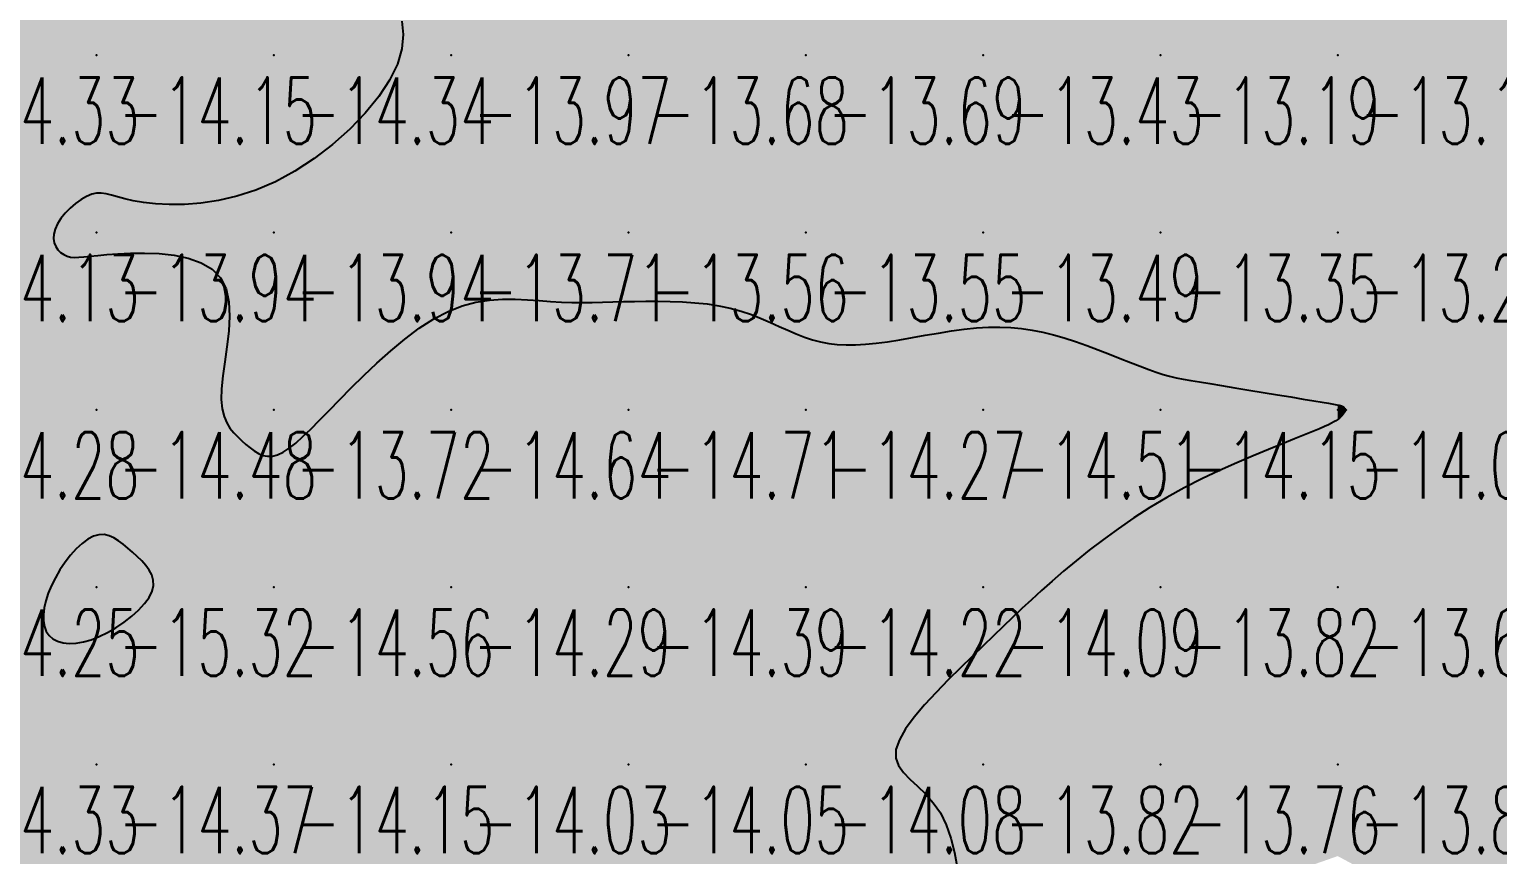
# Model space of a CAD drawing. Header units: millimetres. Extents: x 88261 to 90953, y 390274 to 392322.
# Drawn here: x 89936.5 to 90019.3, y 390442.2 to 390488.7 of the extents above; entities that cross this region are included whole.
import ezdxf
from ezdxf.enums import TextEntityAlignment as Align

# ---------------------------------------------------------------- set-up
doc = ezdxf.new("R2010")
doc.units = ezdxf.units.MM
doc.header["$LTSCALE"] = 25
for name, color, linetype in [('CN_03_00', 7, 'Continuous'), ('CN_04_00', 242, 'Continuous'), ('COTEAlt', 7, 'Continuous'), ('TN_COLORIAGE', 7, 'Continuous')]:
    doc.layers.add(name, color=color, linetype=linetype)
doc.styles.add('Simplex 1.0', font='Simplex.shx', dxfattribs={"width": 0.99, "height": 2.5})
doc.styles.get("Standard").update_dxf_attribs({"font": 'times.ttf'})

# ---------------------------------------------------------------- blocks, each defined once
blk = doc.blocks.new('COTE')
at = {"color": 0}
blk.add_point((0, 0), dxfattribs=at)
at = {"layer": 'COTEAlt'}
blk.add_attdef('ALT', text='', height=3.75, dxfattribs=at).set_placement((1.25, -1.25), align=Align.TOP_LEFT)

msp = doc.modelspace()

# ---------------------------------------------------------------- linework, layer by layer
at = {"layer": 'CN_03_00', "elevation": -14, "flags": 128}
msp.add_lwpolyline([(89957.469, 390489.153), (89957.549, 390488.4), (89957.474, 390487.592), (89957.223, 390486.734), (89956.782, 390485.832), (89956.17, 390484.905), (89955.413, 390483.977), (89954.535, 390483.069), (89953.563, 390482.205), (89952.523, 390481.407), (89951.44, 390480.699), (89950.34, 390480.102), (89949.246, 390479.634), (89948.174, 390479.286), (89947.135, 390479.045), (89946.143, 390478.896), (89945.21, 390478.825), (89944.35, 390478.817), (89943.575, 390478.859), (89942.897, 390478.936), (89942.324, 390479.035), (89941.845, 390479.144), (89941.442, 390479.253), (89941.098, 390479.349), (89940.798, 390479.423), (89940.523, 390479.463), (89940.256, 390479.458), (89939.982, 390479.398), (89939.687, 390479.274), (89939.38, 390479.095), (89939.07, 390478.869), (89938.771, 390478.609), (89938.494, 390478.325), (89938.251, 390478.027), (89938.054, 390477.725), (89937.914, 390477.431), (89937.84, 390477.154), (89937.827, 390476.897), (89937.867, 390476.662), (89937.953, 390476.453), (89938.076, 390476.27), (89938.228, 390476.118), (89938.403, 390475.997), (89938.591, 390475.91), (89938.788, 390475.859), (89939.004, 390475.839), (89939.253, 390475.843), (89939.547, 390475.868), (89939.901, 390475.906), (89940.328, 390475.951), (89940.84, 390476), (89941.452, 390476.044), (89942.168, 390476.078), (89942.961, 390476.086), (89943.792, 390476.053), (89944.627, 390475.961), (89945.427, 390475.794), (89946.156, 390475.536), (89946.777, 390475.171), (89947.254, 390474.682), (89947.561, 390474.061), (89947.718, 390473.331), (89947.758, 390472.524), (89947.711, 390471.671), (89947.61, 390470.804), (89947.486, 390469.955), (89947.371, 390469.154), (89947.296, 390468.434), (89947.286, 390467.819), (89947.339, 390467.302), (89947.446, 390466.869), (89947.596, 390466.508), (89947.781, 390466.204), (89947.991, 390465.943), (89948.217, 390465.713), (89948.449, 390465.499), (89948.681, 390465.291), (89948.913, 390465.095), (89949.147, 390464.921), (89949.388, 390464.777), (89949.637, 390464.674), (89949.898, 390464.62), (89950.174, 390464.625), (89950.467, 390464.698), (89950.781, 390464.847), (89951.12, 390465.071), (89951.49, 390465.366), (89951.895, 390465.731), (89952.34, 390466.161), (89952.83, 390466.655), (89953.371, 390467.209), (89953.967, 390467.82), (89954.62, 390468.483), (89955.324, 390469.177), (89956.069, 390469.883), (89956.846, 390470.576), (89957.645, 390471.236), (89958.457, 390471.841), (89959.272, 390472.367), (89960.081, 390472.794), (89960.875, 390473.106), (89961.652, 390473.313), (89962.41, 390473.434), (89963.147, 390473.486), (89963.862, 390473.486), (89964.554, 390473.453), (89965.22, 390473.403), (89965.859, 390473.354), (89966.471, 390473.32), (89967.062, 390473.302), (89967.639, 390473.296), (89968.211, 390473.301), (89968.784, 390473.313), (89969.366, 390473.328), (89969.965, 390473.345), (89970.589, 390473.36), (89971.241, 390473.37), (89971.917, 390473.371), (89972.608, 390473.36), (89973.306, 390473.332), (89974.003, 390473.284), (89974.689, 390473.211), (89975.357, 390473.11), (89975.998, 390472.977), (89976.606, 390472.81), (89977.183, 390472.615), (89977.731, 390472.401), (89978.255, 390472.176), (89978.758, 390471.95), (89979.244, 390471.73), (89979.716, 390471.525), (89980.178, 390471.343), (89980.634, 390471.192), (89981.09, 390471.073), (89981.554, 390470.985), (89982.031, 390470.927), (89982.529, 390470.901), (89983.055, 390470.903), (89983.616, 390470.936), (89984.218, 390470.997), (89984.865, 390471.086), (89985.551, 390471.195), (89986.264, 390471.318), (89986.995, 390471.446), (89987.733, 390471.572), (89988.468, 390471.688), (89989.189, 390471.786), (89989.887, 390471.859), (89990.554, 390471.9), (89991.193, 390471.909), (89991.812, 390471.886), (89992.418, 390471.83), (89993.016, 390471.744), (89993.613, 390471.627), (89994.216, 390471.479), (89994.833, 390471.302), (89995.466, 390471.096), (89996.108, 390470.869), (89996.75, 390470.629), (89997.381, 390470.384), (89997.99, 390470.142), (89998.568, 390469.91), (89999.105, 390469.698), (89999.591, 390469.513), (90000.019, 390469.36), (90000.407, 390469.237), (90000.774, 390469.135), (90001.142, 390469.048), (90001.531, 390468.97), (90001.962, 390468.894), (90002.455, 390468.813), (90003.032, 390468.721), (90003.704, 390468.612), (90004.451, 390468.49), (90005.245, 390468.36), (90006.056, 390468.226), (90006.856, 390468.094), (90007.616, 390467.968), (90008.307, 390467.852), (90008.9, 390467.753), (90009.375, 390467.673), (90009.739, 390467.611), (90010.009, 390467.563), (90010.2, 390467.528), (90010.329, 390467.501), (90010.411, 390467.48), (90010.462, 390467.463), (90010.499, 390467.445), (90010.534, 390467.426), (90010.569, 390467.403), (90010.601, 390467.376), (90010.629, 390467.345), (90010.65, 390467.31), (90010.664, 390467.27), (90010.668, 390467.225), (90010.66, 390467.174), (90010.638, 390467.117), (90010.603, 390467.055), (90010.556, 390466.989), (90010.497, 390466.92), (90010.426, 390466.849), (90010.345, 390466.776), (90010.253, 390466.703), (90010.151, 390466.631), (90010.038, 390466.559), (90009.902, 390466.483), (90009.728, 390466.397), (90009.504, 390466.295), (90009.215, 390466.17), (90008.847, 390466.017), (90008.387, 390465.829), (90007.82, 390465.602), (90007.138, 390465.329), (90006.355, 390465.012), (90005.49, 390464.653), (90004.562, 390464.254), (90003.592, 390463.817), (90002.597, 390463.344), (90001.599, 390462.837), (90000.615, 390462.299), (89999.663, 390461.732), (89998.747, 390461.143), (89997.87, 390460.54), (89997.034, 390459.93), (89996.24, 390459.321), (89995.493, 390458.721), (89994.792, 390458.137), (89994.142, 390457.577), (89993.541, 390457.045), (89992.978, 390456.535), (89992.439, 390456.036), (89991.912, 390455.537), (89991.383, 390455.029), (89990.837, 390454.5), (89990.263, 390453.94), (89989.645, 390453.339), (89988.977, 390452.691), (89988.285, 390452.008), (89987.598, 390451.305), (89986.948, 390450.601), (89986.366, 390449.91), (89985.883, 390449.249), (89985.531, 390448.634), (89985.34, 390448.082), (89985.332, 390447.603), (89985.482, 390447.179), (89985.758, 390446.788), (89986.126, 390446.407), (89986.553, 390446.012), (89987.004, 390445.58), (89987.446, 390445.087), (89987.846, 390444.512), (89988.177, 390443.838), (89988.44, 390443.085), (89988.644, 390442.28), (89988.796, 390441.451)], dxfattribs=at)
at = {"layer": 'CN_04_00', "elevation": -15, "flags": 128}
msp.add_lwpolyline([(89937.53, 390456.896), (89937.392, 390456.473), (89937.3, 390456.069), (89937.256, 390455.689), (89937.26, 390455.338), (89937.314, 390455.021), (89937.421, 390454.743), (89937.58, 390454.509), (89937.794, 390454.323), (89938.058, 390454.187), (89938.366, 390454.102), (89938.715, 390454.067), (89939.098, 390454.085), (89939.512, 390454.155), (89939.95, 390454.277), (89940.408, 390454.454), (89940.88, 390454.683), (89941.353, 390454.957), (89941.811, 390455.266), (89942.241, 390455.601), (89942.629, 390455.953), (89942.959, 390456.311), (89943.218, 390456.668), (89943.391, 390457.012), (89943.468, 390457.337), (89943.458, 390457.643), (89943.373, 390457.933), (89943.226, 390458.208), (89943.032, 390458.47), (89942.801, 390458.724), (89942.548, 390458.969), (89942.285, 390459.209), (89942.023, 390459.444), (89941.762, 390459.666), (89941.499, 390459.863), (89941.233, 390460.026), (89940.961, 390460.143), (89940.68, 390460.204), (89940.388, 390460.198), (89940.084, 390460.116), (89939.765, 390459.949), (89939.438, 390459.706), (89939.11, 390459.399), (89938.789, 390459.041), (89938.481, 390458.643), (89938.194, 390458.218), (89937.935, 390457.777), (89937.712, 390457.333), (89937.53, 390456.896)], close=True, dxfattribs=at)
at = {"layer": 'TN_COLORIAGE', "color": 231}
for points in [[(89930.249, 390487.239, -14), (89938.303, 390495.293, -14), (89930.249, 390497.239, -14), (89935.687, 390497.239, -14)], [(89930.249, 390487.239, -14), (89938.303, 390495.293, -14), (89940.249, 390487.239, -14), (89940.249, 390493.688, -14)], [(89944.534, 390491.525, -14.147), (89940.249, 390493.688, -14.147), (89940.249, 390487.239, -14.147)], [(89950.249, 390487.239, -14), (89950.249, 390493.602, -14), (89940.249, 390487.239, -14), (89944.534, 390491.525, -14)], [(89955.792, 390492.782, -14.342), (89950.249, 390493.602, -14.342), (89950.249, 390487.239, -14.342)], [(89955.792, 390492.782, -14.342), (89959.324, 390487.239, -14.342), (89950.249, 390487.239, -14.342)], [(89930.249, 390487.239, -14.147), (89930.249, 390477.239, -14.147), (89940.249, 390487.239, -14.147)], [(89940.249, 390487.239, -14), (89940.249, 390480.109, -14), (89930.249, 390477.239, -14), (89937.176, 390477.239, -14)], [(89950.249, 390487.239, -14), (89941.72, 390478.711, -14), (89940.249, 390487.239, -14), (89940.249, 390480.109, -14)], [(89941.72, 390478.711, -14.342), (89950.249, 390478.665, -14.342), (89950.249, 390487.239, -14.342)], [(89950.249, 390478.665, -14.342), (89959.324, 390487.239, -14.342), (89950.249, 390487.239, -14.342)], [(89930.249, 390467.239, -14), (89938.53, 390475.52, -14), (89930.249, 390477.239, -14), (89937.176, 390477.239, -14)], [(89940.249, 390467.239, -14), (89940.249, 390476.142, -14), (89930.249, 390467.239, -14), (89938.53, 390475.52, -14)], [(89940.249, 390476.142, -14.479), (89949.187, 390476.177, -14.479), (89940.249, 390467.239, -14.479)], [(89946.527, 390467.239, -14.479), (89949.187, 390476.177, -14.479), (89940.249, 390467.239, -14.479)], [(89960.249, 390474.093, -14.639), (89953.325, 390467.239, -14.639), (89960.249, 390467.239, -14.639)], [(89966.164, 390473.155, -14.639), (89960.249, 390474.093, -14.639), (89960.249, 390467.239, -14.639)], [(89970.249, 390467.239, -14), (89970.249, 390473.411, -14), (89960.249, 390467.239, -14), (89966.164, 390473.155, -14)], [(89976.373, 390473.363, -14.711), (89970.249, 390473.411, -14.711), (89970.249, 390467.239, -14.711)], [(89970.249, 390467.239, -14), (89976.373, 390473.363, -14), (89980.249, 390467.239, -14), (89980.249, 390471.001, -14)], [(89990.249, 390467.239, -14), (89990.249, 390472.212, -14), (89980.249, 390467.239, -14), (89983.702, 390470.693, -14)], [(89994.625, 390471.615, -14.509), (89990.249, 390472.212, -14.509), (89990.249, 390467.239, -14.509)], [(89990.249, 390467.239, -14), (89994.625, 390471.615, -14), (90000.249, 390467.239, -14), (90000.249, 390469.137, -14)], [(89983.702, 390470.693, -14.271), (89980.249, 390471.001, -14.271), (89980.249, 390467.239, -14.271)], [(90001.923, 390468.914, -14.153), (90000.249, 390469.137, -14.153), (90000.249, 390467.239, -14.153)], [(90000.249, 390467.239, -14), (90001.923, 390468.914, -14), (90010.249, 390467.239, -14), (90010.249, 390467.532, -14)], [(90010.485, 390467.475, -14.023), (90010.249, 390467.532, -14.023), (90010.249, 390467.239, -14.023)], [(90010.485, 390467.475, -14.023), (90010.806, 390467.239, -14.023), (90010.249, 390467.239, -14.023)], [(89940.249, 390461.053, -14.248), (89937.257, 390457.239, -14.248), (89940.249, 390467.239, -14.248), (89930.249, 390457.239, -14.248)], [(89930.249, 390467.239, -14.479), (89930.249, 390457.239, -14.479), (89940.249, 390467.239, -14.479)], [(89940.249, 390461.053, -14), (89942.25, 390459.241, -14), (89940.249, 390467.239, -14), (89948.48, 390465.471, -14)], [(89948.48, 390465.471, -14.479), (89946.527, 390467.239, -14.479), (89940.249, 390467.239, -14.479)], [(89960.249, 390467.239, -14), (89953.325, 390467.239, -14), (89950.249, 390457.239, -14), (89950.249, 390463.87, -14)], [(89950.249, 390457.239, -14.639), (89960.249, 390457.239, -14.639), (89960.249, 390467.239, -14.639)], [(89960.249, 390467.239, -14.711), (89960.249, 390457.239, -14.711), (89970.249, 390467.239, -14.711)], [(89960.249, 390457.239, -14.711), (89970.249, 390457.239, -14.711), (89970.249, 390467.239, -14.711)], [(89970.249, 390467.239, -14.271), (89970.249, 390457.239, -14.271), (89980.249, 390467.239, -14.271)], [(89970.249, 390457.239, -14.271), (89980.249, 390457.239, -14.271), (89980.249, 390467.239, -14.271)], [(89980.249, 390467.239, -14.509), (89980.249, 390457.239, -14.509), (89990.249, 390467.239, -14.509)], [(89980.249, 390457.239, -14.509), (89990.249, 390457.239, -14.509), (89990.249, 390467.239, -14.509)], [(90000.249, 390467.239, -14), (90000.249, 390462.614, -14), (89990.249, 390457.239, -14), (89993.588, 390457.239, -14)], [(89990.249, 390467.239, -14.153), (89990.249, 390457.239, -14.153), (90000.249, 390467.239, -14.153)], [(90000.249, 390467.239, -14), (90000.249, 390462.614, -14), (90010.249, 390467.239, -14), (90009.105, 390466.096, -14)], [(90010.249, 390466.612, -14.023), (90009.105, 390466.096, -14.023), (90010.249, 390467.239, -14.023)], [(90010.806, 390467.239, -14.023), (90010.249, 390466.612, -14.023), (90010.249, 390467.239, -14.023)], [(89944.462, 390457.239, -14), (89942.25, 390459.241, -14), (89950.249, 390457.239, -14), (89948.48, 390465.471, -14)], [(89948.48, 390465.471, -14.559), (89950.249, 390463.87, -14.559), (89950.249, 390457.239, -14.559)], [(89936.994, 390453.985, -14.248), (89937.257, 390457.239, -14.248), (89930.249, 390447.239, -14.248), (89930.249, 390457.239, -14.248)], [(89940.249, 390447.239, -14.559), (89950.249, 390447.239, -14.559), (89950.249, 390457.239, -14.559)], [(89944.462, 390457.239, -14.367), (89940.249, 390453.875, -14.367), (89950.249, 390457.239, -14.367), (89940.249, 390447.239, -14.367)], [(89950.249, 390457.239, -14.29), (89950.249, 390447.239, -14.29), (89960.249, 390457.239, -14.29)], [(89950.249, 390447.239, -14.29), (89960.249, 390447.239, -14.29), (89960.249, 390457.239, -14.29)], [(89960.249, 390457.239, -14.387), (89960.249, 390447.239, -14.387), (89970.249, 390457.239, -14.387)], [(89960.249, 390447.239, -14.387), (89970.249, 390447.239, -14.387), (89970.249, 390457.239, -14.387)], [(89970.249, 390457.239, -14.224), (89970.249, 390447.239, -14.224), (89980.249, 390457.239, -14.224)], [(89970.249, 390447.239, -14.224), (89980.249, 390447.239, -14.224), (89980.249, 390457.239, -14.224)], [(89990.249, 390457.239, -14), (89990.249, 390453.889, -14), (89980.249, 390447.239, -14), (89983.284, 390447.239, -14)], [(89980.249, 390457.239, -14.089), (89980.249, 390447.239, -14.089), (89990.249, 390457.239, -14.089)], [(89993.588, 390457.239, -14.089), (89990.249, 390453.889, -14.089), (89990.249, 390457.239, -14.089)], [(89940.249, 390453.875, -14.334), (89936.994, 390453.985, -14.334), (89940.249, 390447.239, -14.334), (89930.249, 390447.239, -14.334)], [(89930.249, 390447.239, -14.367), (89930.249, 390437.239, -14.367), (89940.249, 390447.239, -14.367)], [(89930.249, 390437.239, -14.367), (89940.249, 390437.239, -14.367), (89940.249, 390447.239, -14.367)], [(89940.249, 390447.239, -14.15), (89940.249, 390437.239, -14.15), (89950.249, 390447.239, -14.15)], [(89940.249, 390437.239, -14.15), (89950.249, 390437.239, -14.15), (89950.249, 390447.239, -14.15)], [(89950.249, 390447.239, -14.03), (89950.249, 390437.239, -14.03), (89960.249, 390447.239, -14.03)], [(89950.249, 390437.239, -14.03), (89960.249, 390437.239, -14.03), (89960.249, 390447.239, -14.03)], [(89960.249, 390437.239, -14.047), (89970.249, 390437.239, -14.047), (89970.249, 390447.239, -14.047)], [(89960.249, 390447.239, -14.047), (89960.249, 390437.239, -14.047), (89970.249, 390447.239, -14.047)], [(89970.249, 390447.239, -14.077), (89970.249, 390437.239, -14.077), (89980.249, 390447.239, -14.077)], [(89970.249, 390437.239, -14.077), (89980.249, 390437.239, -14.077), (89980.249, 390447.239, -14.077)], [(89980.249, 390437.239, -14), (89988.657, 390445.648, -14), (89980.249, 390447.239, -14), (89983.284, 390447.239, -14)], [(89988.657, 390445.648, -14.936), (89989.165, 390437.239, -14.936), (89980.249, 390437.239, -14.936)]]:
    msp.add_solid(points, dxfattribs=at)
at = {"layer": 'TN_COLORIAGE', "color": 221}
for points in [[(89959.324, 390487.239, -13.725), (89955.792, 390492.782, -13.725), (89960.249, 390487.239, -13.725), (89960.249, 390497.239, -13.725)], [(89960.249, 390487.239, -13.579), (89970.249, 390487.239, -13.579), (89970.249, 390497.239, -13.579)], [(89960.249, 390497.239, -13.579), (89960.249, 390487.239, -13.579), (89970.249, 390497.239, -13.579)], [(89970.249, 390487.239, -13.714), (89980.249, 390487.239, -13.714), (89980.249, 390497.239, -13.714)], [(89970.249, 390497.239, -13.714), (89970.249, 390487.239, -13.714), (89980.249, 390497.239, -13.714)], [(89980.249, 390487.239, -13.468), (89990.249, 390487.239, -13.468), (89990.249, 390497.239, -13.468)], [(89980.249, 390497.239, -13.468), (89980.249, 390487.239, -13.468), (89990.249, 390497.239, -13.468)], [(89990.249, 390487.239, -13.322), (90000.249, 390487.239, -13.322), (90000.249, 390497.239, -13.322)], [(89990.249, 390497.239, -13.322), (89990.249, 390487.239, -13.322), (90000.249, 390497.239, -13.322)], [(90000.249, 390497.239, -13.476), (90000.249, 390487.239, -13.476), (90010.249, 390497.239, -13.476)], [(90000.249, 390487.239, -13.476), (90010.249, 390487.239, -13.476), (90010.249, 390497.239, -13.476)], [(90010.249, 390497.239, -13.061), (90010.249, 390487.239, -13.061), (90020.249, 390497.239, -13.061)], [(90010.249, 390487.239, -13.061), (90020.249, 390487.239, -13.061), (90020.249, 390497.239, -13.061)], [(89950.249, 390477.239, -13.965), (89960.249, 390477.239, -13.965), (89960.249, 390487.239, -13.965)], [(89959.324, 390487.239, -13.943), (89950.249, 390478.665, -13.943), (89960.249, 390487.239, -13.943), (89950.249, 390477.239, -13.943)], [(89960.249, 390477.239, -13.684), (89970.249, 390477.239, -13.684), (89970.249, 390487.239, -13.684)], [(89960.249, 390487.239, -13.684), (89960.249, 390477.239, -13.684), (89970.249, 390487.239, -13.684)], [(89970.249, 390487.239, -13.694), (89970.249, 390477.239, -13.694), (89980.249, 390487.239, -13.694)], [(89970.249, 390477.239, -13.694), (89980.249, 390477.239, -13.694), (89980.249, 390487.239, -13.694)], [(89980.249, 390477.239, -13.432), (89990.249, 390477.239, -13.432), (89990.249, 390487.239, -13.432)], [(89980.249, 390487.239, -13.432), (89980.249, 390477.239, -13.432), (89990.249, 390487.239, -13.432)], [(89990.249, 390477.239, -13.187), (90000.249, 390477.239, -13.187), (90000.249, 390487.239, -13.187)], [(89990.249, 390487.239, -13.187), (89990.249, 390477.239, -13.187), (90000.249, 390487.239, -13.187)], [(90000.249, 390487.239, -13.119), (90000.249, 390477.239, -13.119), (90010.249, 390487.239, -13.119)], [(90000.249, 390477.239, -13.119), (90010.249, 390477.239, -13.119), (90010.249, 390487.239, -13.119)], [(90010.249, 390477.239, -13.008), (90020.249, 390477.239, -13.008), (90020.249, 390487.239, -13.008)], [(90010.249, 390487.239, -13.008), (90010.249, 390477.239, -13.008), (90020.249, 390487.239, -13.008)], [(89937.176, 390477.239, -13.941), (89940.249, 390480.109, -13.941), (89940.249, 390477.239, -13.941)], [(89940.249, 390480.109, -13.941), (89941.72, 390478.711, -13.941), (89940.249, 390477.239, -13.941)], [(89950.249, 390478.665, -13.941), (89941.72, 390478.711, -13.941), (89950.249, 390477.239, -13.941), (89940.249, 390477.239, -13.941)], [(89937.176, 390477.239, -13.941), (89938.53, 390475.52, -13.941), (89940.249, 390477.239, -13.941)], [(89938.53, 390475.52, -13.941), (89940.249, 390476.142, -13.941), (89940.249, 390477.239, -13.941)], [(89949.187, 390476.177, -13.941), (89940.249, 390476.142, -13.941), (89950.249, 390477.239, -13.941), (89940.249, 390477.239, -13.941)], [(89949.187, 390476.177, -13.716), (89946.527, 390467.239, -13.716), (89950.249, 390477.239, -13.716), (89950.249, 390467.239, -13.716)], [(89950.249, 390477.239, -13.707), (89950.249, 390467.239, -13.707), (89960.249, 390477.239, -13.707)], [(89953.325, 390467.239, -13.707), (89960.249, 390474.093, -13.707), (89950.249, 390467.239, -13.707), (89960.249, 390477.239, -13.707)], [(89960.249, 390474.093, -13.559), (89966.164, 390473.155, -13.559), (89960.249, 390477.239, -13.559), (89970.249, 390477.239, -13.559)], [(89966.164, 390473.155, -13.559), (89970.249, 390473.411, -13.559), (89970.249, 390477.239, -13.559)], [(89970.249, 390473.411, -13.55), (89976.373, 390473.363, -13.55), (89970.249, 390477.239, -13.55), (89980.249, 390477.239, -13.55)], [(89980.249, 390471.001, -13.55), (89976.373, 390473.363, -13.55), (89980.249, 390477.239, -13.55)], [(89980.249, 390471.001, -13.486), (89983.702, 390470.693, -13.486), (89980.249, 390477.239, -13.486), (89990.249, 390477.239, -13.486)], [(89983.702, 390470.693, -13.486), (89990.249, 390472.212, -13.486), (89990.249, 390477.239, -13.486)], [(89990.249, 390472.212, -13.346), (89994.625, 390471.615, -13.346), (89990.249, 390477.239, -13.346), (90000.249, 390477.239, -13.346)], [(90000.249, 390469.137, -13.346), (89994.625, 390471.615, -13.346), (90000.249, 390477.239, -13.346)], [(90000.249, 390469.137, -13.238), (90001.923, 390468.914, -13.238), (90000.249, 390477.239, -13.238), (90010.249, 390477.239, -13.238)], [(90010.249, 390467.532, -13.238), (90001.923, 390468.914, -13.238), (90010.249, 390477.239, -13.238)], [(90010.249, 390467.532, -13.049), (90010.485, 390467.475, -13.049), (90010.249, 390477.239, -13.049), (90020.249, 390477.239, -13.049)], [(90010.806, 390467.239, -13.049), (90010.485, 390467.475, -13.049), (90020.249, 390467.239, -13.049), (90020.249, 390477.239, -13.049)], [(89946.527, 390467.239, -13.716), (89948.48, 390465.471, -13.716), (89950.249, 390467.239, -13.716)], [(89950.249, 390463.87, -13.716), (89948.48, 390465.471, -13.716), (89950.249, 390467.239, -13.716)], [(89950.249, 390463.87, -13.716), (89953.325, 390467.239, -13.716), (89950.249, 390467.239, -13.716)], [(90009.105, 390466.096, -13.657), (90010.249, 390466.612, -13.657), (90000.249, 390457.239, -13.657), (90010.249, 390457.239, -13.657)], [(90010.249, 390466.612, -13.61), (90010.806, 390467.239, -13.61), (90010.249, 390457.239, -13.61), (90020.249, 390467.239, -13.61)], [(90010.249, 390457.239, -13.61), (90020.249, 390457.239, -13.61), (90020.249, 390467.239, -13.61)], [(90009.105, 390466.096, -13.822), (90000.249, 390462.614, -13.822), (90000.249, 390457.239, -13.822)], [(89993.588, 390457.239, -13.822), (90000.249, 390462.614, -13.822), (90000.249, 390457.239, -13.822)], [(89990.249, 390453.889, -13.822), (89993.588, 390457.239, -13.822), (89990.249, 390447.239, -13.822), (90000.249, 390457.239, -13.822)], [(89990.249, 390447.239, -13.822), (90000.249, 390447.239, -13.822), (90000.249, 390457.239, -13.822)], [(90000.249, 390457.239, -13.657), (90000.249, 390447.239, -13.657), (90010.249, 390457.239, -13.657)], [(90000.249, 390447.239, -13.657), (90010.249, 390447.239, -13.657), (90010.249, 390457.239, -13.657)], [(90010.249, 390447.239, -13.313), (90020.249, 390447.239, -13.313), (90020.249, 390457.239, -13.313)], [(90010.249, 390457.239, -13.313), (90010.249, 390447.239, -13.313), (90020.249, 390457.239, -13.313)], [(89983.284, 390447.239, -13.823), (89990.249, 390453.889, -13.823), (89990.249, 390447.239, -13.823)], [(89983.284, 390447.239, -13.823), (89988.657, 390445.648, -13.823), (89990.249, 390447.239, -13.823)], [(89989.165, 390437.239, -13.823), (89988.657, 390445.648, -13.823), (89990.249, 390437.239, -13.823), (89990.249, 390447.239, -13.823)], [(89990.249, 390447.239, -13.761), (89990.249, 390437.239, -13.761), (90000.249, 390447.239, -13.761)], [(89997.128, 390437.239, -13.761), (90000.249, 390439.013, -13.761), (89990.249, 390437.239, -13.761), (90000.249, 390447.239, -13.761)], [(90002.279, 390439.269, -13.761), (90000.249, 390439.013, -13.761), (90010.249, 390447.239, -13.761), (90000.249, 390447.239, -13.761)], [(90002.279, 390439.269, -13.797), (90010.249, 390442.076, -13.797), (90010.249, 390447.239, -13.797)], [(90010.249, 390442.076, -13.587), (90013.396, 390440.387, -13.587), (90010.249, 390447.239, -13.587), (90020.249, 390447.239, -13.587)], [(90016.706, 390437.239, -13.587), (90013.396, 390440.387, -13.587), (90020.249, 390437.239, -13.587), (90020.249, 390447.239, -13.587)]]:
    msp.add_solid(points, dxfattribs=at)
at = {"layer": 'TN_COLORIAGE', "color": 241}
for points in [[(89937.257, 390457.239, -15.321), (89940.249, 390461.053, -15.321), (89940.249, 390457.239, -15.321)], [(89942.25, 390459.241, -15.321), (89940.249, 390461.053, -15.321), (89940.249, 390457.239, -15.321)], [(89942.25, 390459.241, -15.321), (89944.462, 390457.239, -15.321), (89940.249, 390457.239, -15.321)], [(89936.994, 390453.985, -15.321), (89940.249, 390453.875, -15.321), (89940.249, 390457.239, -15.321)], [(89937.257, 390457.239, -15.321), (89936.994, 390453.985, -15.321), (89940.249, 390457.239, -15.321)], [(89940.249, 390453.875, -15.321), (89944.462, 390457.239, -15.321), (89940.249, 390457.239, -15.321)]]:
    msp.add_solid(points, dxfattribs=at)

# ---------------------------------------------------------------- block references
at = {"layer": 'COTEAlt'}
ref = msp.add_blockref('COTE', (89930.249, 390487.239), dxfattribs=at)
ref.add_attrib('ALT', '-14.33', dxfattribs={"height": 3.75, "style": 'Simplex 1.0', "width": 0.6}).set_placement((89931.499, 390485.989), align=Align.TOP_LEFT)
ref = msp.add_blockref('COTE', (89940.249, 390487.239), dxfattribs=at)
ref.add_attrib('ALT', '-14.15', dxfattribs={"height": 3.75, "style": 'Simplex 1.0', "width": 0.6}).set_placement((89941.499, 390485.989), align=Align.TOP_LEFT)
ref = msp.add_blockref('COTE', (89950.249, 390487.239), dxfattribs=at)
ref.add_attrib('ALT', '-14.34', dxfattribs={"height": 3.75, "style": 'Simplex 1.0', "width": 0.6}).set_placement((89951.499, 390485.989), align=Align.TOP_LEFT)
ref = msp.add_blockref('COTE', (89960.249, 390487.239), dxfattribs=at)
ref.add_attrib('ALT', '-13.97', dxfattribs={"height": 3.75, "style": 'Simplex 1.0', "width": 0.6}).set_placement((89961.499, 390485.989), align=Align.TOP_LEFT)
ref = msp.add_blockref('COTE', (89970.249, 390487.239), dxfattribs=at)
ref.add_attrib('ALT', '-13.68', dxfattribs={"height": 3.75, "style": 'Simplex 1.0', "width": 0.6}).set_placement((89971.499, 390485.989), align=Align.TOP_LEFT)
ref = msp.add_blockref('COTE', (89980.249, 390487.239), dxfattribs=at)
ref.add_attrib('ALT', '-13.69', dxfattribs={"height": 3.75, "style": 'Simplex 1.0', "width": 0.6}).set_placement((89981.499, 390485.989), align=Align.TOP_LEFT)
ref = msp.add_blockref('COTE', (89990.249, 390487.239), dxfattribs=at)
ref.add_attrib('ALT', '-13.43', dxfattribs={"height": 3.75, "style": 'Simplex 1.0', "width": 0.6}).set_placement((89991.499, 390485.989), align=Align.TOP_LEFT)
ref = msp.add_blockref('COTE', (90000.249, 390487.239), dxfattribs=at)
ref.add_attrib('ALT', '-13.19', dxfattribs={"height": 3.75, "style": 'Simplex 1.0', "width": 0.6}).set_placement((90001.499, 390485.989), align=Align.TOP_LEFT)
ref = msp.add_blockref('COTE', (90010.249, 390487.239), dxfattribs=at)
ref.add_attrib('ALT', '-13.12', dxfattribs={"height": 3.75, "style": 'Simplex 1.0', "width": 0.6}).set_placement((90011.499, 390485.989), align=Align.TOP_LEFT)
ref = msp.add_blockref('COTE', (89930.249, 390477.239), dxfattribs=at)
ref.add_attrib('ALT', '-14.13', dxfattribs={"height": 3.75, "style": 'Simplex 1.0', "width": 0.6}).set_placement((89931.499, 390475.989), align=Align.TOP_LEFT)
ref = msp.add_blockref('COTE', (89940.249, 390477.239), dxfattribs=at)
ref.add_attrib('ALT', '-13.94', dxfattribs={"height": 3.75, "style": 'Simplex 1.0', "width": 0.6}).set_placement((89941.499, 390475.989), align=Align.TOP_LEFT)
ref = msp.add_blockref('COTE', (89950.249, 390477.239), dxfattribs=at)
ref.add_attrib('ALT', '-13.94', dxfattribs={"height": 3.75, "style": 'Simplex 1.0', "width": 0.6}).set_placement((89951.499, 390475.989), align=Align.TOP_LEFT)
ref = msp.add_blockref('COTE', (89960.249, 390477.239), dxfattribs=at)
ref.add_attrib('ALT', '-13.71', dxfattribs={"height": 3.75, "style": 'Simplex 1.0', "width": 0.6}).set_placement((89961.499, 390475.989), align=Align.TOP_LEFT)
ref = msp.add_blockref('COTE', (89970.249, 390477.239), dxfattribs=at)
ref.add_attrib('ALT', '-13.56', dxfattribs={"height": 3.75, "style": 'Simplex 1.0', "width": 0.6}).set_placement((89971.499, 390475.989), align=Align.TOP_LEFT)
ref = msp.add_blockref('COTE', (89980.249, 390477.239), dxfattribs=at)
ref.add_attrib('ALT', '-13.55', dxfattribs={"height": 3.75, "style": 'Simplex 1.0', "width": 0.6}).set_placement((89981.499, 390475.989), align=Align.TOP_LEFT)
ref = msp.add_blockref('COTE', (89990.249, 390477.239), dxfattribs=at)
ref.add_attrib('ALT', '-13.49', dxfattribs={"height": 3.75, "style": 'Simplex 1.0', "width": 0.6}).set_placement((89991.499, 390475.989), align=Align.TOP_LEFT)
ref = msp.add_blockref('COTE', (90000.249, 390477.239), dxfattribs=at)
ref.add_attrib('ALT', '-13.35', dxfattribs={"height": 3.75, "style": 'Simplex 1.0', "width": 0.6}).set_placement((90001.499, 390475.989), align=Align.TOP_LEFT)
ref = msp.add_blockref('COTE', (90010.249, 390477.239), dxfattribs=at)
ref.add_attrib('ALT', '-13.24', dxfattribs={"height": 3.75, "style": 'Simplex 1.0', "width": 0.6}).set_placement((90011.499, 390475.989), align=Align.TOP_LEFT)
ref = msp.add_blockref('COTE', (89930.249, 390467.239), dxfattribs=at)
ref.add_attrib('ALT', '-14.28', dxfattribs={"height": 3.75, "style": 'Simplex 1.0', "width": 0.6}).set_placement((89931.499, 390465.989), align=Align.TOP_LEFT)
ref = msp.add_blockref('COTE', (89940.249, 390467.239), dxfattribs=at)
ref.add_attrib('ALT', '-14.48', dxfattribs={"height": 3.75, "style": 'Simplex 1.0', "width": 0.6}).set_placement((89941.499, 390465.989), align=Align.TOP_LEFT)
ref = msp.add_blockref('COTE', (89950.249, 390467.239), dxfattribs=at)
ref.add_attrib('ALT', '-13.72', dxfattribs={"height": 3.75, "style": 'Simplex 1.0', "width": 0.6}).set_placement((89951.499, 390465.989), align=Align.TOP_LEFT)
ref = msp.add_blockref('COTE', (89960.249, 390467.239), dxfattribs=at)
ref.add_attrib('ALT', '-14.64', dxfattribs={"height": 3.75, "style": 'Simplex 1.0', "width": 0.6}).set_placement((89961.499, 390465.989), align=Align.TOP_LEFT)
ref = msp.add_blockref('COTE', (89970.249, 390467.239), dxfattribs=at)
ref.add_attrib('ALT', '-14.71', dxfattribs={"height": 3.75, "style": 'Simplex 1.0', "width": 0.6}).set_placement((89971.499, 390465.989), align=Align.TOP_LEFT)
ref = msp.add_blockref('COTE', (89980.249, 390467.239), dxfattribs=at)
ref.add_attrib('ALT', '-14.27', dxfattribs={"height": 3.75, "style": 'Simplex 1.0', "width": 0.6}).set_placement((89981.499, 390465.989), align=Align.TOP_LEFT)
ref = msp.add_blockref('COTE', (89990.249, 390467.239), dxfattribs=at)
ref.add_attrib('ALT', '-14.51', dxfattribs={"height": 3.75, "style": 'Simplex 1.0', "width": 0.6}).set_placement((89991.499, 390465.989), align=Align.TOP_LEFT)
ref = msp.add_blockref('COTE', (90000.249, 390467.239), dxfattribs=at)
ref.add_attrib('ALT', '-14.15', dxfattribs={"height": 3.75, "style": 'Simplex 1.0', "width": 0.6}).set_placement((90001.499, 390465.989), align=Align.TOP_LEFT)
ref = msp.add_blockref('COTE', (90010.249, 390467.239), dxfattribs=at)
ref.add_attrib('ALT', '-14.02', dxfattribs={"height": 3.75, "style": 'Simplex 1.0', "width": 0.6}).set_placement((90011.499, 390465.989), align=Align.TOP_LEFT)
ref = msp.add_blockref('COTE', (89930.249, 390457.239), dxfattribs=at)
ref.add_attrib('ALT', '-14.25', dxfattribs={"height": 3.75, "style": 'Simplex 1.0', "width": 0.6}).set_placement((89931.499, 390455.989), align=Align.TOP_LEFT)
ref = msp.add_blockref('COTE', (89940.249, 390457.239), dxfattribs=at)
ref.add_attrib('ALT', '-15.32', dxfattribs={"height": 3.75, "style": 'Simplex 1.0', "width": 0.6}).set_placement((89941.499, 390455.989), align=Align.TOP_LEFT)
ref = msp.add_blockref('COTE', (89950.249, 390457.239), dxfattribs=at)
ref.add_attrib('ALT', '-14.56', dxfattribs={"height": 3.75, "style": 'Simplex 1.0', "width": 0.6}).set_placement((89951.499, 390455.989), align=Align.TOP_LEFT)
ref = msp.add_blockref('COTE', (89960.249, 390457.239), dxfattribs=at)
ref.add_attrib('ALT', '-14.29', dxfattribs={"height": 3.75, "style": 'Simplex 1.0', "width": 0.6}).set_placement((89961.499, 390455.989), align=Align.TOP_LEFT)
ref = msp.add_blockref('COTE', (89970.249, 390457.239), dxfattribs=at)
ref.add_attrib('ALT', '-14.39', dxfattribs={"height": 3.75, "style": 'Simplex 1.0', "width": 0.6}).set_placement((89971.499, 390455.989), align=Align.TOP_LEFT)
ref = msp.add_blockref('COTE', (89980.249, 390457.239), dxfattribs=at)
ref.add_attrib('ALT', '-14.22', dxfattribs={"height": 3.75, "style": 'Simplex 1.0', "width": 0.6}).set_placement((89981.499, 390455.989), align=Align.TOP_LEFT)
ref = msp.add_blockref('COTE', (89990.249, 390457.239), dxfattribs=at)
ref.add_attrib('ALT', '-14.09', dxfattribs={"height": 3.75, "style": 'Simplex 1.0', "width": 0.6}).set_placement((89991.499, 390455.989), align=Align.TOP_LEFT)
ref = msp.add_blockref('COTE', (90000.249, 390457.239), dxfattribs=at)
ref.add_attrib('ALT', '-13.82', dxfattribs={"height": 3.75, "style": 'Simplex 1.0', "width": 0.6}).set_placement((90001.499, 390455.989), align=Align.TOP_LEFT)
ref = msp.add_blockref('COTE', (90010.249, 390457.239), dxfattribs=at)
ref.add_attrib('ALT', '-13.66', dxfattribs={"height": 3.75, "style": 'Simplex 1.0', "width": 0.6}).set_placement((90011.499, 390455.989), align=Align.TOP_LEFT)
ref = msp.add_blockref('COTE', (89930.249, 390447.239), dxfattribs=at)
ref.add_attrib('ALT', '-14.33', dxfattribs={"height": 3.75, "style": 'Simplex 1.0', "width": 0.6}).set_placement((89931.499, 390445.989), align=Align.TOP_LEFT)
ref = msp.add_blockref('COTE', (89940.249, 390447.239), dxfattribs=at)
ref.add_attrib('ALT', '-14.37', dxfattribs={"height": 3.75, "style": 'Simplex 1.0', "width": 0.6}).set_placement((89941.499, 390445.989), align=Align.TOP_LEFT)
ref = msp.add_blockref('COTE', (89950.249, 390447.239), dxfattribs=at)
ref.add_attrib('ALT', '-14.15', dxfattribs={"height": 3.75, "style": 'Simplex 1.0', "width": 0.6}).set_placement((89951.499, 390445.989), align=Align.TOP_LEFT)
ref = msp.add_blockref('COTE', (89960.249, 390447.239), dxfattribs=at)
ref.add_attrib('ALT', '-14.03', dxfattribs={"height": 3.75, "style": 'Simplex 1.0', "width": 0.6}).set_placement((89961.499, 390445.989), align=Align.TOP_LEFT)
ref = msp.add_blockref('COTE', (89970.249, 390447.239), dxfattribs=at)
ref.add_attrib('ALT', '-14.05', dxfattribs={"height": 3.75, "style": 'Simplex 1.0', "width": 0.6}).set_placement((89971.499, 390445.989), align=Align.TOP_LEFT)
ref = msp.add_blockref('COTE', (89980.249, 390447.239), dxfattribs=at)
ref.add_attrib('ALT', '-14.08', dxfattribs={"height": 3.75, "style": 'Simplex 1.0', "width": 0.6}).set_placement((89981.499, 390445.989), align=Align.TOP_LEFT)
ref = msp.add_blockref('COTE', (89990.249, 390447.239), dxfattribs=at)
ref.add_attrib('ALT', '-13.82', dxfattribs={"height": 3.75, "style": 'Simplex 1.0', "width": 0.6}).set_placement((89991.499, 390445.989), align=Align.TOP_LEFT)
ref = msp.add_blockref('COTE', (90000.249, 390447.239), dxfattribs=at)
ref.add_attrib('ALT', '-13.76', dxfattribs={"height": 3.75, "style": 'Simplex 1.0', "width": 0.6}).set_placement((90001.499, 390445.989), align=Align.TOP_LEFT)
ref = msp.add_blockref('COTE', (90010.249, 390447.239), dxfattribs=at)
ref.add_attrib('ALT', '-13.80', dxfattribs={"height": 3.75, "style": 'Simplex 1.0', "width": 0.6}).set_placement((90011.499, 390445.989), align=Align.TOP_LEFT)

doc.saveas('drawing.dxf')
